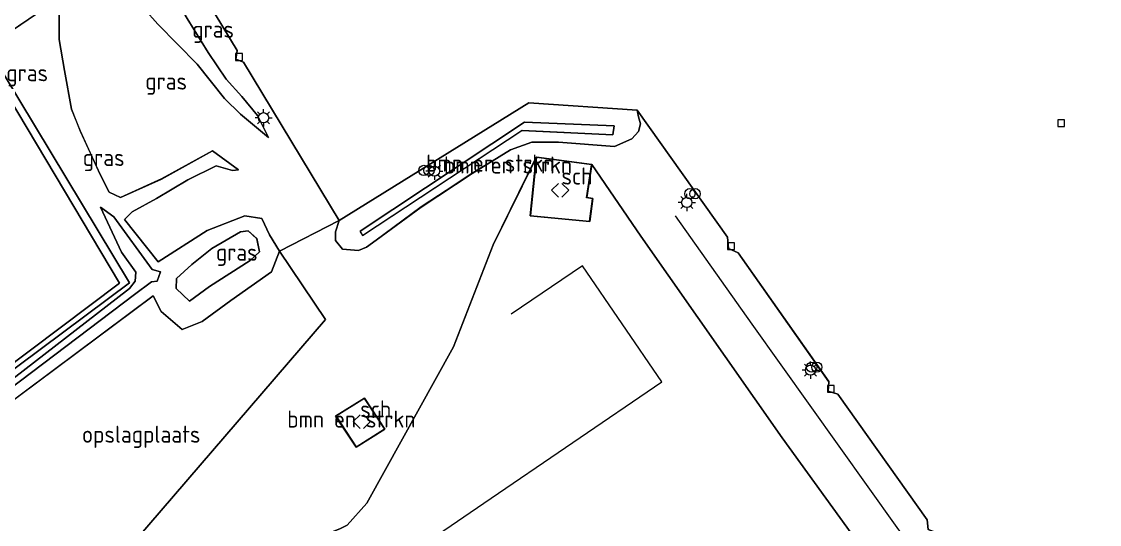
# Model space of a CAD drawing. Extents: x 253736 to 255979, y 477184 to 479215.
# Drawn here: x 254877.6 to 255035.2, y 478218.6 to 478292.1 of the extents above; entities that cross this region are included whole.
import ezdxf
from ezdxf.enums import TextEntityAlignment as Align

# ---------------------------------------------------------------- set-up
doc = ezdxf.new("R2010")
doc.units = 0
for name, color, linetype, lineweight in [('af-bs-rasterhekwerk', 8, 'hekwerk', 18), ('bp-b5-bomenstruiken', 8, 'Continuous', 18), ('bp-b5-grasland', 8, 'Continuous', 18), ('gw-bs-kruinlijn', 8, 'Continuous', 18), ('gw-bs-teenlijn', 8, 'Continuous', 18), ('kd-bs-dakrand', 8, 'Continuous', 18), ('kd-bs-maaiveldlijn', 8, 'Continuous', 18), ('kd-bs-nok', 8, 'Continuous', 18), ('kd-bs-opnamedtmgrens', 8, 'Continuous', 18), ('og-b5-bebouwing', 8, 'Continuous', 18), ('og-b5-grond_ingericht', 8, 'Continuous', 18), ('og-bs-hoogtelijn', 8, 'Continuous', 18), ('og-bs-inrichtingselement', 8, 'Continuous', 18), ('og-bs-terreinafscheiding', 8, 'Continuous', 18), ('vh-b5-verh_soort', 8, 'Continuous', 18), ('wh-bs-kolk', 8, 'Continuous', 18), ('wm-bs-lichtmast', 8, 'Continuous', 18)]:
    doc.layers.add(name, color=color, linetype=linetype, lineweight=lineweight)
doc.styles.add('rtw_iso', font='isocp.shx')
doc.linetypes.add('hekwerk', pattern='A,7,-1.5,[1,RTW.shx,S=0.75,R=0,X=0,Y=0],-1.5', length=10)

# ---------------------------------------------------------------- blocks, each defined once
blk = doc.blocks.new('dtbattr-r')
at = {"style": 'rtw_iso'}
blk.add_attdef('TAG', text='', height=2.5, dxfattribs=at).set_placement((0, 0), align=Align.MIDDLE_CENTER)
blk = doc.blocks.new('kolk')
blk.add_lwpolyline([(-0.5, -0.5), (0.5, -0.5), (0.5, 0.5), (-0.5, 0.5)], close=True)
blk = doc.blocks.new('RW1 Buren totaal_ACAD_1_FMEBLOCK143')
at = {"layer": 'bp-b5-grasland'}
for points in [[(47.02, 30.87, 24.29), (47.33, 30.7, 24.21), (47.59, 29.9, 24.15), (47.1, 28.63, 24.11), (41.45, 23.89, 24.06), (8.52, 2.24, 24.17), (-11.05, -11.03, 23.58), (-28.23, -22.09, 23.51), (-35.49, -27.02, 23.55), (-41.27, -29.38, 23.68), (-45.55, -31.28, 23.71), (-47.29, -30.84, 23.81), (-47.59, -29.95, 23.86), (-47.32, -29.08, 23.88), (-46.55, -28.22, 23.92), (-45.16, -27.28, 23.95), (-42.31, -25.51, 23.95), (-39.74, -24.02, 24.09), (-13.73, -6.71, 24.08), (11.13, 9.6, 24.12), (37.27, 26.6, 24.37), (41.24, 29.61, 24.38), (44.25, 31.28, 24.38)], [(-45.6, -29.31, 24.85), (-45.54, -29.66, 24.81), (-45.06, -29.87, 24.8), (-44.32, -29.61, 24.83), (-29.38, -20.25, 25.02), (9.39, 4.99, 25.21), (43.03, 26.94, 25.3), (44.38, 28, 25.39), (44.62, 28.95, 25.38), (44.19, 29.19, 25.39), (10.96, 7.26, 25.17), (-19.67, -12.51, 25.13)]]:
    blk.add_polyline3d(points, close=True, dxfattribs=at)
blk = doc.blocks.new('RW1 Buren totaal_ACAD_1_FMEBLOCK154')
at = {"layer": 'bp-b5-bomenstruiken'}
for points in [[(67.65, -40.63, 23.85), (64.53, -42.87, 23.67), (67.66, -47.19, 23.73), (65.86, -46.21, 23.59), (64.3, -45.86, 23.67), (62.39, -45.92, 23.69), (61.78, -46.18, 23.54), (60.32, -47.01, 23.49), (45.28, -26.34, 23.6), (26.74, -0.75, 23.59), (6.11, 28.78, 23.56), (-1.08, 39.26, 23.39), (-9.19, 40.3, 23.39), (-15.49, 27.47, 23.49), (-21.31, 12.59, 23.43), (-34, -10.29, 23.15), (-36.88, -13.5, 23.19), (-37.83, -14.02, 23.21), (-60.49, -23.21, 23.4), (-63.39, -23.22, 23.32), (-65.61, -21.71, 23.32), (-66.49, -19.06, 23.35), (-67.09, -16.85, 23.46), (-67.66, -15.55, 23.47), (-40.03, 16.58, 23.69), (-46.74, 26.58, 23.74), (-38.01, 31.05, 23.68), (-38.58, 29.4, 23.8), (-38.55, 28.13, 23.83), (-37.53, 26.84, 23.89), (-35.21, 26.67, 23.91), (-34.02, 27.14, 23.93), (-32.63, 28.18, 24.01), (-26.02, 33.02, 23.94), (-18.6, 37.93, 23.83), (-12.95, 41.39, 23.69), (-9.84, 42.53, 23.69), (-5.95, 42.52, 23.69), (2.26, 41.89, 23.7), (4.77, 42.98, 23.69), (5.73, 44.09, 23.68), (6.06, 45.19, 23.68), (5.74, 46.19, 23.69), (5.55, 47.19, 23.67), (18.77, 28.59, 23.57), (18.93, 26.94, 23.57), (20.33, 26.33, 23.57), (33.57, 7.48, 23.67), (33.48, 6.08, 23.68), (34.9, 5.64, 23.68), (47.98, -12.74, 23.84), (48.11, -14.15, 23.84), (49.27, -14.6, 23.84), (62.5, -33.31, 23.83), (62.41, -34.93, 23.82), (63.88, -35.12, 23.82)], [(-34.32, 5.08, 23.34), (-38.54, 2.42, 23.34), (-35.53, -2.11, 23.34), (-31.33, 0.55, 23.34)]]:
    blk.add_polyline3d(points, close=True, dxfattribs=at)
blk = doc.blocks.new('RW1 Buren totaal_ACAD_1_FMEBLOCK155')
at = {"layer": 'bp-b5-bomenstruiken'}
for points in [[(21.81, 9.73, 23.67), (22, 8.74, 23.69), (22.32, 7.74, 23.68), (21.99, 6.63, 23.68), (21.04, 5.52, 23.69), (18.52, 4.43, 23.7), (10.31, 5.07, 23.69), (6.42, 5.07, 23.69), (3.31, 3.94, 23.69), (-2.34, 0.48, 23.83), (-9.76, -4.43, 23.94), (-16.37, -9.28, 24.01), (-17.76, -10.32, 23.93), (-18.95, -10.79, 23.91), (-21.27, -10.61, 23.89), (-22.28, -9.33, 23.83), (-22.32, -8.06, 23.8), (-21.75, -6.41, 23.68), (5.95, 10.79, 23.61)], [(18.27, 6.12, 25.16), (18.44, 7.46, 25.26), (5.35, 7.98, 25.07), (-18.67, -7.97, 25.04), (-18.33, -8.59, 25.07), (4.97, 6.78, 25.1)]]:
    blk.add_polyline3d(points, close=True, dxfattribs=at)
blk = doc.blocks.new('RW1 Buren totaal_ACAD_1_FMEBLOCK158')
at = {"layer": 'bp-b5-grasland'}
for points in [[(22.78, 23.55, 23.99), (21.89, 23.44, 23.99), (19.49, 24.13, 24.04), (15.36, 22.08, 24.08), (10.79, 19.33, 24.17), (7.2, 17.4, 24.17), (6.11, 16.28, 24.19), (11, 10.07, 24.14), (18.18, 14.65, 24.01), (23.67, 16.81, 23.92), (26.17, 16.4, 23.9), (27.31, 14.02, 23.85), (28.77, 11.66, 23.74), (27.59, 8.64, 23.7), (21.65, 4.41, 23.68), (17.46, 1.37, 23.79), (14.52, 0.2, 23.87), (11.44, 2.81, 23.83), (10.28, 5.12, 23.98), (-23.47, -20.04, 23.67), (-15.72, -28.87, 23.66), (-5.45, -45.94, 23.67), (4.54, -34.31, 23.67), (5.88, -34.88, 23.41), (6.7, -35.74, 23.39), (7.03, -36.82, 23.37), (6.32, -38.4, 23.35), (0.6, -44.61, 23.31), (-1.61, -47.69, 23.24), (-3.82, -49.33, 23.22), (-5.37, -49.71, 23.23), (-7.1, -49.74, 23.34), (-10.27, -45.51, 23.4), (-12.97, -40.92, 23.42), (-15.41, -36.63, 23.41), (-17.44, -33.06, 23.32), (-28.77, -19.53, 23.51), (6.81, 7.03, 23.9), (-14.01, 41.47, 24.24), (-1.88, 49.74, 26.7), (-3.48, 46.49, 26.71), (-3.47, 42.61, 26.85), (-2.66, 38.05, 26.71), (-1.66, 32.42, 26.04), (-0.37, 29.21, 25.94), (2.53, 22.84, 25.94), (3.86, 20.27, 25.76), (5.51, 19.48, 25.6), (11.49, 22.2, 25.63), (18.98, 26.34, 25.11)], [(10.87, 7.24, 24.66), (11.34, 8.64, 24.67), (10.13, 8.94, 24.67), (4.52, 16.68, 24.73), (2.58, 18.07, 24.77), (5.65, 11.51, 24.81), (7.74, 8.57, 24.8), (7.65, 7.26, 24.81), (6.83, 6.2, 24.81), (-17.84, -12.87, 24.46), (-25.35, -18.68, 24.32), (-26.44, -20.24, 24.23), (-19.88, -27.59, 24.14), (-18.09, -29.73, 24.16), (-16.24, -32.29, 24.18), (-12.61, -39.04, 24.17), (-9.33, -45.15, 24.09), (-8.24, -47, 24.08), (-7.26, -48.01, 24.04), (-5.34, -48.21, 24.08), (-4.48, -47.87, 24.13), (-3.53, -47.38, 24.19), (5.05, -36.97, 24.32), (5.09, -36.51, 24.33), (4.81, -36.33, 24.34), (-2.17, -44.51, 24.25), (-3.59, -46.47, 24.21), (-5.14, -47.14, 24.2), (-6.16, -47.27, 24.14), (-7.21, -46.65, 24.13), (-8.44, -45.12, 24.14), (-16.74, -29.67, 24.14), (-24.97, -20.27, 24.33), (-24.23, -18.71, 24.36), (7.56, 5.32, 24.82), (10.04, 7.17, 24.76)], [(23.06, 14.46, 25.59), (18.87, 12.05, 25.68), (15.92, 9.71, 25.73), (13.71, 7.64, 25.8), (13.65, 6.16, 25.84), (15.58, 4.34, 25.84), (18.54, 6.5, 25.76), (24.47, 10.29, 25.54), (25.82, 11.56, 25.6), (25.44, 13.47, 25.63), (24.16, 14.64, 25.59)]]:
    blk.add_polyline3d(points, close=True, dxfattribs=at)
blk = doc.blocks.new('nokplat')
for p, q in [((-0.25, 1), (-1.25, 0)), ((-1.25, 0), (-0.25, -1)), ((0.25, 1), (1.25, 0)), ((1.25, 0), (0.25, -1))]:
    blk.add_line(p, q)
blk = doc.blocks.new('prullenbak')
for centre in [(-0.375, 0), (0.375, 0)]:
    blk.add_circle(centre, 0.75)
blk = doc.blocks.new('lantaarnpaal')
for p, q in [((-0.75, 0), (-1.25, 0)), ((-0.88, 0.88), (-0.53, 0.53)), ((0, 0.75), (0, 1.25)), ((0.53, 0.53), (0.88, 0.88)), ((0.75, 0), (1.25, 0)), ((-0.53, -0.53), (-0.88, -0.88)), ((0, -0.75), (0, -1.25)), ((0.53, -0.53), (0.88, -0.88))]:
    blk.add_line(p, q)
blk.add_circle((0, 0), 0.75)
blk = doc.blocks.new('Deel_d28hz')
at = {"layer": 'af-bs-rasterhekwerk'}
for points in [[(254872.531, 478288.351, 24.238), (254893.348, 478253.913, 23.902), (254857.773, 478227.355, 23.509), (254857.338, 478227.842, 23.455), (254853.513, 478232.852, 23.623), (254846.807, 478240.63, 23.77), (254837.904, 478249.915, 23.803), (254829.528, 478259.024, 23.884)], [(254871.651, 478287.751, 24.019), (254891.896, 478253.846, 23.86), (254857.338, 478227.842, 23.455)], [(254973.177, 478263.705, 23.812), (254984.372, 478247.857, 24.004), (255005.548, 478218.13, 24.034), (255026.571, 478189.096, 23.671), (255029.702, 478184.771, 23.725)], [(254922.013, 478248.542, 23.692), (254894.39, 478216.415, 23.47), (254891.083, 478212.569, 23.665), (254881.087, 478200.944, 23.665), (254870.824, 478218.01, 23.662), (254863.065, 478226.839, 23.671), (254896.817, 478252.006, 23.983)]]:
    blk.add_polyline3d(points, dxfattribs=at)
at = {"layer": 'bp-b5-bomenstruiken'}
blk.add_polyline3d([(254964.058, 478275.535, 25.159), (254950.76, 478276.193, 25.099), (254927.459, 478260.83, 25.066), (254927.11, 478261.442, 25.039), (254951.139, 478277.396, 25.066), (254964.223, 478276.877, 25.261)], close=True, dxfattribs=at)
at = {"layer": 'bp-b5-grasland'}
for points in [[(254895.521, 478293.979, 26.854), (254897.51, 478291.726, 26.908), (254903.271, 478285.875, 25.54), (254907.274, 478280.853, 25.126), (254909.578, 478278.561, 24.937), (254913.697, 478275.144, 23.896), (254912.07, 478278.359, 23.902), (254909.791, 478281.173, 23.908), (254907.484, 478283.692, 23.902), (254904.857, 478287.562, 23.902), (254901.812, 478292.537, 23.989)], [(254899.46, 478303.857, 23.824), (254909.102, 478287.878, 23.713), (254908.916, 478286.627, 23.71), (254910.028, 478286.191, 23.71), (254924.035, 478263.007, 23.677), (254915.305, 478258.546, 23.74), (254913.85, 478260.905, 23.851), (254912.712, 478263.286, 23.902), (254910.207, 478263.694, 23.923), (254904.721, 478261.535, 24.01), (254897.535, 478256.955, 24.136), (254892.651, 478263.159, 24.19), (254893.74, 478264.277, 24.169), (254897.326, 478266.207, 24.172), (254901.902, 478268.965, 24.082), (254906.027, 478271.01, 24.037), (254908.429, 478270.324, 23.989), (254909.32, 478270.427, 23.989), (254905.517, 478273.22, 25.114), (254898.028, 478269.083, 25.633), (254892.051, 478266.358, 25.597), (254890.401, 478267.154, 25.759), (254889.07, 478269.718, 25.936), (254886.174, 478276.089, 25.942), (254884.879, 478279.306, 26.044), (254883.878, 478284.928, 26.707), (254883.068, 478289.49, 26.851), (254883.061, 478293.376, 26.71)], [(254925.17, 478218.463, 23.191), (254928.048, 478221.675, 23.152), (254940.737, 478244.551, 23.431), (254946.561, 478259.434, 23.485), (254952.852, 478272.264, 23.389), (254951.937, 478263.681, 23.389), (254960.685, 478262.868, 23.389), (254961.112, 478266.218, 23.389), (254960.225, 478266.388, 23.389), (254960.965, 478271.221, 23.389), (254968.152, 478260.738, 23.557), (254988.787, 478231.211, 23.587), (255007.327, 478205.626, 23.599)], [(254868.702, 478234.01, 24.46), (254893.374, 478253.085, 24.805), (254894.189, 478254.141, 24.814), (254894.275, 478255.451, 24.799), (254892.19, 478258.387, 24.811), (254889.124, 478264.95, 24.775), (254891.062, 478263.561, 24.73), (254896.671, 478255.821, 24.673), (254897.877, 478255.524, 24.673), (254897.407, 478254.126, 24.664), (254896.584, 478254.049, 24.757), (254894.096, 478252.203, 24.82), (254862.305, 478228.167, 24.364)]]:
    blk.add_polyline3d(points, dxfattribs=at)
for points in [[(254913.697, 478275.144, 23.896), (254909.578, 478278.561, 24.937), (254907.274, 478280.853, 25.126), (254903.271, 478285.875, 25.54), (254897.51, 478291.726, 26.908), (254895.521, 478293.979, 26.854), (254893.605, 478297.891, 26.827), (254891.374, 478301.201, 26.687), (254894.474, 478303.315, 24.023), (254898.149, 478298.775, 24.013), (254901.812, 478292.537, 23.989), (254904.857, 478287.562, 23.902), (254907.484, 478283.692, 23.902), (254909.791, 478281.173, 23.908), (254912.07, 478278.359, 23.902)], [(254857.773, 478227.355, 23.509), (254857.338, 478227.842, 23.455), (254891.896, 478253.846, 23.86), (254871.651, 478287.751, 24.019), (254872.531, 478288.351, 24.238), (254893.348, 478253.913, 23.902)], [(254909.602, 478261.342, 25.594), (254910.699, 478261.522, 25.594), (254911.982, 478260.356, 25.627), (254912.356, 478258.446, 25.6), (254911.011, 478257.17, 25.54), (254905.075, 478253.377, 25.765), (254902.116, 478251.22, 25.837), (254900.191, 478253.043, 25.84), (254900.248, 478254.519, 25.804), (254902.459, 478256.595, 25.732), (254905.407, 478258.934, 25.681)]]:
    blk.add_polyline3d(points, close=True, dxfattribs=at)
at = {"layer": 'gw-bs-kruinlijn'}
for points in [[(254891.374, 478301.201, 26.687), (254893.605, 478297.891, 26.827), (254895.521, 478293.979, 26.854), (254897.51, 478291.726, 26.908), (254903.271, 478285.875, 25.54), (254907.274, 478280.853, 25.126), (254909.578, 478278.561, 24.937), (254913.697, 478275.144, 23.896)], [(254909.32, 478270.427, 23.989), (254905.517, 478273.22, 25.114), (254898.028, 478269.083, 25.633), (254892.051, 478266.358, 25.597), (254890.401, 478267.154, 25.759), (254889.07, 478269.718, 25.936), (254886.174, 478276.089, 25.942), (254884.879, 478279.306, 26.044), (254883.878, 478284.928, 26.707), (254883.068, 478289.49, 26.851), (254883.061, 478293.376, 26.71), (254884.664, 478296.625, 26.697)], [(254964.058, 478275.535, 25.159), (254950.76, 478276.193, 25.099), (254927.459, 478260.83, 25.066), (254927.11, 478261.442, 25.039), (254951.139, 478277.396, 25.066), (254964.223, 478276.877, 25.261), (254964.058, 478275.535, 25.159)], [(254897.407, 478254.126, 24.664), (254896.584, 478254.049, 24.757), (254894.096, 478252.203, 24.82), (254862.305, 478228.167, 24.364)], [(254868.702, 478234.01, 24.46), (254893.374, 478253.085, 24.805), (254894.189, 478254.141, 24.814), (254894.275, 478255.451, 24.799), (254892.19, 478258.387, 24.811), (254889.124, 478264.95, 24.775)], [(254891.062, 478263.561, 24.73), (254896.671, 478255.821, 24.673), (254897.877, 478255.524, 24.673)], [(254909.602, 478261.342, 25.594), (254910.699, 478261.522, 25.594), (254911.982, 478260.356, 25.627), (254912.356, 478258.446, 25.6), (254911.011, 478257.17, 25.54), (254905.075, 478253.377, 25.765), (254902.116, 478251.22, 25.837), (254900.191, 478253.043, 25.84), (254900.248, 478254.519, 25.804), (254902.459, 478256.595, 25.732), (254905.407, 478258.934, 25.681), (254909.602, 478261.342, 25.594)]]:
    blk.add_polyline3d(points, dxfattribs=at)
at = {"layer": 'gw-bs-teenlijn'}
for points in [[(254913.697, 478275.144, 23.896), (254912.07, 478278.359, 23.902), (254909.791, 478281.173, 23.908), (254907.484, 478283.692, 23.902), (254904.857, 478287.562, 23.902), (254901.812, 478292.537, 23.989), (254898.149, 478298.775, 24.013), (254894.474, 478303.315, 24.023)], [(254967.599, 478279.152, 23.671), (254967.781, 478278.153, 23.689), (254968.101, 478277.155, 23.677), (254967.772, 478276.052, 23.68), (254966.82, 478274.939, 23.692), (254964.305, 478273.851, 23.701), (254956.1, 478274.484, 23.686), (254952.203, 478274.487, 23.686), (254949.099, 478273.356, 23.686), (254943.442, 478269.895, 23.827), (254936.027, 478264.986, 23.941), (254929.419, 478260.139, 24.007), (254928.025, 478259.101, 23.932), (254926.831, 478258.631, 23.914), (254924.519, 478258.804, 23.893), (254923.5, 478260.087, 23.833), (254923.469, 478261.358, 23.797), (254924.035, 478263.007, 23.677)], [(254909.32, 478270.427, 23.989), (254908.429, 478270.324, 23.989), (254906.027, 478271.01, 24.037), (254901.902, 478268.965, 24.082), (254897.326, 478266.207, 24.172), (254893.74, 478264.277, 24.169), (254892.651, 478263.159, 24.19), (254897.535, 478256.955, 24.136), (254904.721, 478261.535, 24.01), (254910.207, 478263.694, 23.923), (254912.712, 478263.286, 23.902), (254913.85, 478260.905, 23.851), (254915.305, 478258.546, 23.74), (254914.13, 478255.521, 23.704), (254908.19, 478251.287, 23.677), (254903.997, 478248.251, 23.791), (254901.063, 478247.086, 23.869), (254897.974, 478249.696, 23.827), (254896.817, 478252.006, 23.983)], [(254889.124, 478264.95, 24.775), (254891.062, 478263.561, 24.73)], [(254897.407, 478254.126, 24.664), (254897.877, 478255.524, 24.673)]]:
    blk.add_polyline3d(points, dxfattribs=at)
at = {"layer": 'kd-bs-dakrand'}
for points in [[(254960.641, 478262.923, 26.485), (254961.056, 478266.178, 26.479), (254960.168, 478266.348, 26.401), (254960.908, 478271.178, 25.789), (254952.896, 478272.208, 25.892), (254951.992, 478263.726, 26.485), (254960.641, 478262.923, 26.485)], [(254930.649, 478232.525, 27.414), (254927.711, 478236.978, 27.096), (254923.575, 478234.371, 27.008), (254926.529, 478229.915, 27.317), (254930.649, 478232.525, 27.414)]]:
    blk.add_polyline3d(points, dxfattribs=at)
at = {"layer": 'kd-bs-maaiveldlijn'}
for points in [[(254960.685, 478262.868, 23.389), (254961.112, 478266.218, 23.389), (254960.225, 478266.388, 23.389), (254960.965, 478271.221, 23.389), (254952.852, 478272.264, 23.389), (254951.937, 478263.681, 23.389), (254960.685, 478262.868, 23.389)], [(254927.726, 478237.046, 23.338), (254923.505, 478234.386, 23.338), (254926.514, 478229.847, 23.338), (254930.719, 478232.51, 23.338), (254927.726, 478237.046, 23.338)]]:
    blk.add_polyline3d(points, dxfattribs=at)
at = {"layer": 'kd-bs-opnamedtmgrens'}
blk.add_polyline3d([(254884.664, 478296.625, 26.697), (254872.531, 478288.351, 24.238), (254871.651, 478287.751, 24.019), (254829.528, 478259.024, 23.884), (254805.184, 478242.574, 23.179), (254802.878, 478241.019, 21.979), (254801.017, 478239.763, 21.91), (254798.914, 478238.344, 23.185), (254771.01, 478219.519, 23.348)], dxfattribs=at)
at = {"layer": 'og-b5-bebouwing'}
for points in [[(254960.965, 478271.221, 23.389), (254960.225, 478266.388, 23.389), (254961.112, 478266.218, 23.389), (254960.685, 478262.868, 23.389), (254951.937, 478263.681, 23.389), (254952.852, 478272.264, 23.389)], [(254927.726, 478237.046, 23.338), (254930.719, 478232.51, 23.338), (254926.514, 478229.847, 23.338), (254923.505, 478234.386, 23.338)]]:
    blk.add_polyline3d(points, close=True, dxfattribs=at)
at = {"layer": 'og-b5-grond_ingericht'}
for points in [[(254857.338, 478227.842, 23.455), (254853.513, 478232.852, 23.623), (254846.807, 478240.63, 23.77), (254837.904, 478249.915, 23.803), (254829.528, 478259.024, 23.884), (254871.651, 478287.751, 24.019), (254891.896, 478253.846, 23.86)], [(254922.013, 478248.542, 23.692), (254894.39, 478216.415, 23.47), (254891.083, 478212.569, 23.665), (254881.087, 478200.944, 23.665), (254870.824, 478218.01, 23.662), (254863.065, 478226.839, 23.671), (254896.817, 478252.006, 23.983), (254897.974, 478249.696, 23.827), (254901.063, 478247.086, 23.869), (254903.997, 478248.251, 23.791), (254908.19, 478251.287, 23.677), (254914.13, 478255.521, 23.704), (254915.305, 478258.546, 23.74)]]:
    blk.add_polyline3d(points, close=True, dxfattribs=at)
at = {"layer": 'og-bs-hoogtelijn'}
blk.add_polyline3d([(254972.655, 478163.687, 23.2), (255009.12, 478188.601, 23.23), (254994.378, 478210.193, 23.422), (254935.002, 478169.656, 23.506), (254899.874, 478190.709, 23.29), (254945.19, 478221.647, 23.167), (254971.193, 478239.4, 23.323), (254959.589, 478256.397, 23.311), (254949.183, 478249.292, 23.275)], dxfattribs=at)
at = {"layer": 'og-bs-terreinafscheiding'}
for points in [[(255050.145, 478204.586, 23.869), (255030.643, 478191.43, 23.857), (255029.691, 478191.335, 23.851), (255025.922, 478196.846, 23.821), (255024.459, 478197.035, 23.824), (255024.548, 478198.647, 23.827), (255011.314, 478217.363, 23.845), (255010.159, 478217.807, 23.842), (255010.023, 478219.218, 23.836), (254996.944, 478237.604, 23.683), (254995.523, 478238.046, 23.683), (254995.614, 478239.438, 23.671), (254982.378, 478258.289, 23.569), (254980.972, 478258.898, 23.569), (254980.82, 478260.552, 23.569), (254967.599, 478279.152, 23.671), (254951.737, 478280.203, 23.614), (254924.035, 478263.007, 23.677), (254910.028, 478286.191, 23.71), (254908.916, 478286.627, 23.71), (254909.102, 478287.878, 23.713), (254899.46, 478303.857, 23.824)], [(254894.39, 478216.415, 23.47), (254894.96, 478215.115, 23.458), (254895.56, 478212.906, 23.347), (254896.44, 478210.248, 23.323), (254898.654, 478208.738, 23.32), (254901.558, 478208.749, 23.404), (254924.22, 478217.94, 23.206), (254925.17, 478218.463, 23.191), (254928.048, 478221.675, 23.152), (254940.737, 478244.551, 23.431), (254946.561, 478259.434, 23.485), (254952.852, 478272.264, 23.389)], [(255007.327, 478205.626, 23.599), (254988.787, 478231.211, 23.587), (254968.152, 478260.738, 23.557), (254960.965, 478271.221, 23.389)], [(254924.035, 478263.007, 23.677), (254915.305, 478258.546, 23.74)], [(254922.013, 478248.542, 23.692), (254915.305, 478258.546, 23.74)]]:
    blk.add_polyline3d(points, dxfattribs=at)
at = {"layer": 'vh-b5-verh_soort'}
blk.add_polyline3d([(255050.145, 478204.586, 23.869), (255030.643, 478191.43, 23.857), (255029.691, 478191.335, 23.851), (255025.922, 478196.846, 23.821), (255024.459, 478197.035, 23.824), (255024.548, 478198.647, 23.827), (255011.314, 478217.363, 23.845), (255010.159, 478217.807, 23.842), (255010.023, 478219.218, 23.836), (254996.944, 478237.604, 23.683), (254995.523, 478238.046, 23.683), (254995.614, 478239.438, 23.671), (254982.378, 478258.289, 23.569), (254980.972, 478258.898, 23.569), (254980.82, 478260.552, 23.569), (254967.599, 478279.152, 23.671), (254951.737, 478280.203, 23.614), (254924.035, 478263.007, 23.677), (254910.028, 478286.191, 23.71), (254908.916, 478286.627, 23.71), (254909.102, 478287.878, 23.713), (254899.46, 478303.857, 23.824)], dxfattribs=at)
at = {"layer": 'bp-b5-bomenstruiken'}
for name, p in [('RW1 Buren totaal_ACAD_1_FMEBLOCK155', (254945.785, 478269.417)), ('RW1 Buren totaal_ACAD_1_FMEBLOCK154', (254962.046, 478231.9615))]:
    blk.add_blockref(name, p, dxfattribs=at)
ref = blk.add_blockref('dtbattr-r', (254936.742188, 478269.40625, 24.115667), dxfattribs=at)
ref.add_attrib('TAG', 'bmn en strkn', dxfattribs={"layer": '0', "height": 2.5, "style": 'rtw_iso'}).set_placement((254936.742188, 478269.40625, 24.115667), align=Align.BOTTOM_LEFT)
ref = blk.add_blockref('dtbattr-r', (254939.335938, 478269.125, 25.121286), dxfattribs=at)
ref.add_attrib('TAG', 'bmn en strkn', dxfattribs={"layer": '0', "height": 2.5, "style": 'rtw_iso'}).set_placement((254939.335938, 478269.125, 25.121286), align=Align.BOTTOM_LEFT)
ref = blk.add_blockref('dtbattr-r', (254916.429688, 478231.96875, 23.616855), dxfattribs=at)
ref.add_attrib('TAG', 'bmn en strkn', dxfattribs={"layer": '0', "height": 2.5, "style": 'rtw_iso'}).set_placement((254916.429688, 478231.96875, 23.616855), align=Align.BOTTOM_LEFT)
at = {"layer": 'bp-b5-grasland'}
for name, p in [('RW1 Buren totaal_ACAD_1_FMEBLOCK158', (254886.539, 478246.8815)), ('RW1 Buren totaal_ACAD_1_FMEBLOCK143', (255078.372, 478219.6395))]:
    blk.add_blockref(name, p, dxfattribs=at)
ref = blk.add_blockref('dtbattr-r', (254902.53125, 478288.984375, 24.894375), dxfattribs=at)
ref.add_attrib('TAG', 'gras', dxfattribs={"layer": '0', "height": 2.5, "style": 'rtw_iso'}).set_placement((254902.53125, 478288.984375, 24.894375), align=Align.BOTTOM_LEFT)
ref = blk.add_blockref('dtbattr-r', (254875.34375, 478282.625, 23.784571), dxfattribs=at)
ref.add_attrib('TAG', 'gras', dxfattribs={"layer": '0', "height": 2.5, "style": 'rtw_iso'}).set_placement((254875.34375, 478282.625, 23.784571), align=Align.BOTTOM_LEFT)
ref = blk.add_blockref('dtbattr-r', (254895.664062, 478281.40625, 24.776739), dxfattribs=at)
ref.add_attrib('TAG', 'gras', dxfattribs={"layer": '0', "height": 2.5, "style": 'rtw_iso'}).set_placement((254895.664062, 478281.40625, 24.776739), align=Align.BOTTOM_LEFT)
ref = blk.add_blockref('dtbattr-r', (254886.53125, 478270.234375, 24.46098), dxfattribs=at)
ref.add_attrib('TAG', 'gras', dxfattribs={"layer": '0', "height": 2.5, "style": 'rtw_iso'}).set_placement((254886.53125, 478270.234375, 24.46098), align=Align.BOTTOM_LEFT)
ref = blk.add_blockref('dtbattr-r', (254905.992188, 478256.375, 25.684), dxfattribs=at)
ref.add_attrib('TAG', 'gras', dxfattribs={"layer": '0', "height": 2.5, "style": 'rtw_iso'}).set_placement((254905.992188, 478256.375, 25.684), align=Align.BOTTOM_LEFT)
at = {"layer": 'kd-bs-nok'}
for p in [(254956.342, 478267.432, 26.284), (254927.342, 478233.589, 27.34)]:
    blk.add_blockref('nokplat', p, dxfattribs=at)
at = {"layer": 'og-b5-bebouwing'}
ref = blk.add_blockref('dtbattr-r', (254956.53125, 478267.515625, 23.389), dxfattribs=at)
ref.add_attrib('TAG', 'sch', dxfattribs={"layer": '0', "height": 2.5, "style": 'rtw_iso'}).set_placement((254956.53125, 478267.515625, 23.389), align=Align.BOTTOM_LEFT)
ref = blk.add_blockref('dtbattr-r', (254927.109375, 478233.4375, 23.338), dxfattribs=at)
ref.add_attrib('TAG', 'sch', dxfattribs={"layer": '0', "height": 2.5, "style": 'rtw_iso'}).set_placement((254927.109375, 478233.4375, 23.338), align=Align.BOTTOM_LEFT)
at = {"layer": 'og-b5-grond_ingericht'}
ref = blk.add_blockref('dtbattr-r', (254886.40625, 478229.75, 23.722), dxfattribs=at)
ref.add_attrib('TAG', 'opslagplaats', dxfattribs={"layer": '0', "height": 2.5, "style": 'rtw_iso'}).set_placement((254886.40625, 478229.75, 23.722), align=Align.BOTTOM_LEFT)
at = {"layer": 'og-bs-inrichtingselement'}
for p in [(254936.783, 478270.332, 24.826), (254975.687, 478266.936, 24.697), (254993.494, 478241.561, 24.595)]:
    blk.add_blockref('prullenbak', p, dxfattribs=at)
at = {"layer": 'wh-bs-kolk'}
for p in [(254909.381, 478286.92, 23.668), (255029.607, 478277.237, 23.989), (254981.321, 478259.268, 23.548), (254995.907, 478238.394, 23.593)]:
    blk.add_blockref('kolk', p, dxfattribs=at)
at = {"layer": 'wm-bs-lichtmast'}
for p in [(254912.963, 478278.035, 23.896), (254937.937, 478270.23, 23.74), (254974.854, 478265.647, 24.058), (254992.951, 478241.125, 23.815)]:
    blk.add_blockref('lantaarnpaal', p, dxfattribs=at)

msp = doc.modelspace()

# ---------------------------------------------------------------- block references
at = {"linetype": 'ByBlock'}
msp.add_blockref('Deel_d28hz', (0, 0), dxfattribs=at)
msp.add_blockref('Deel_d28hz', (0, 0), dxfattribs=at)

doc.saveas('drawing.dxf')
